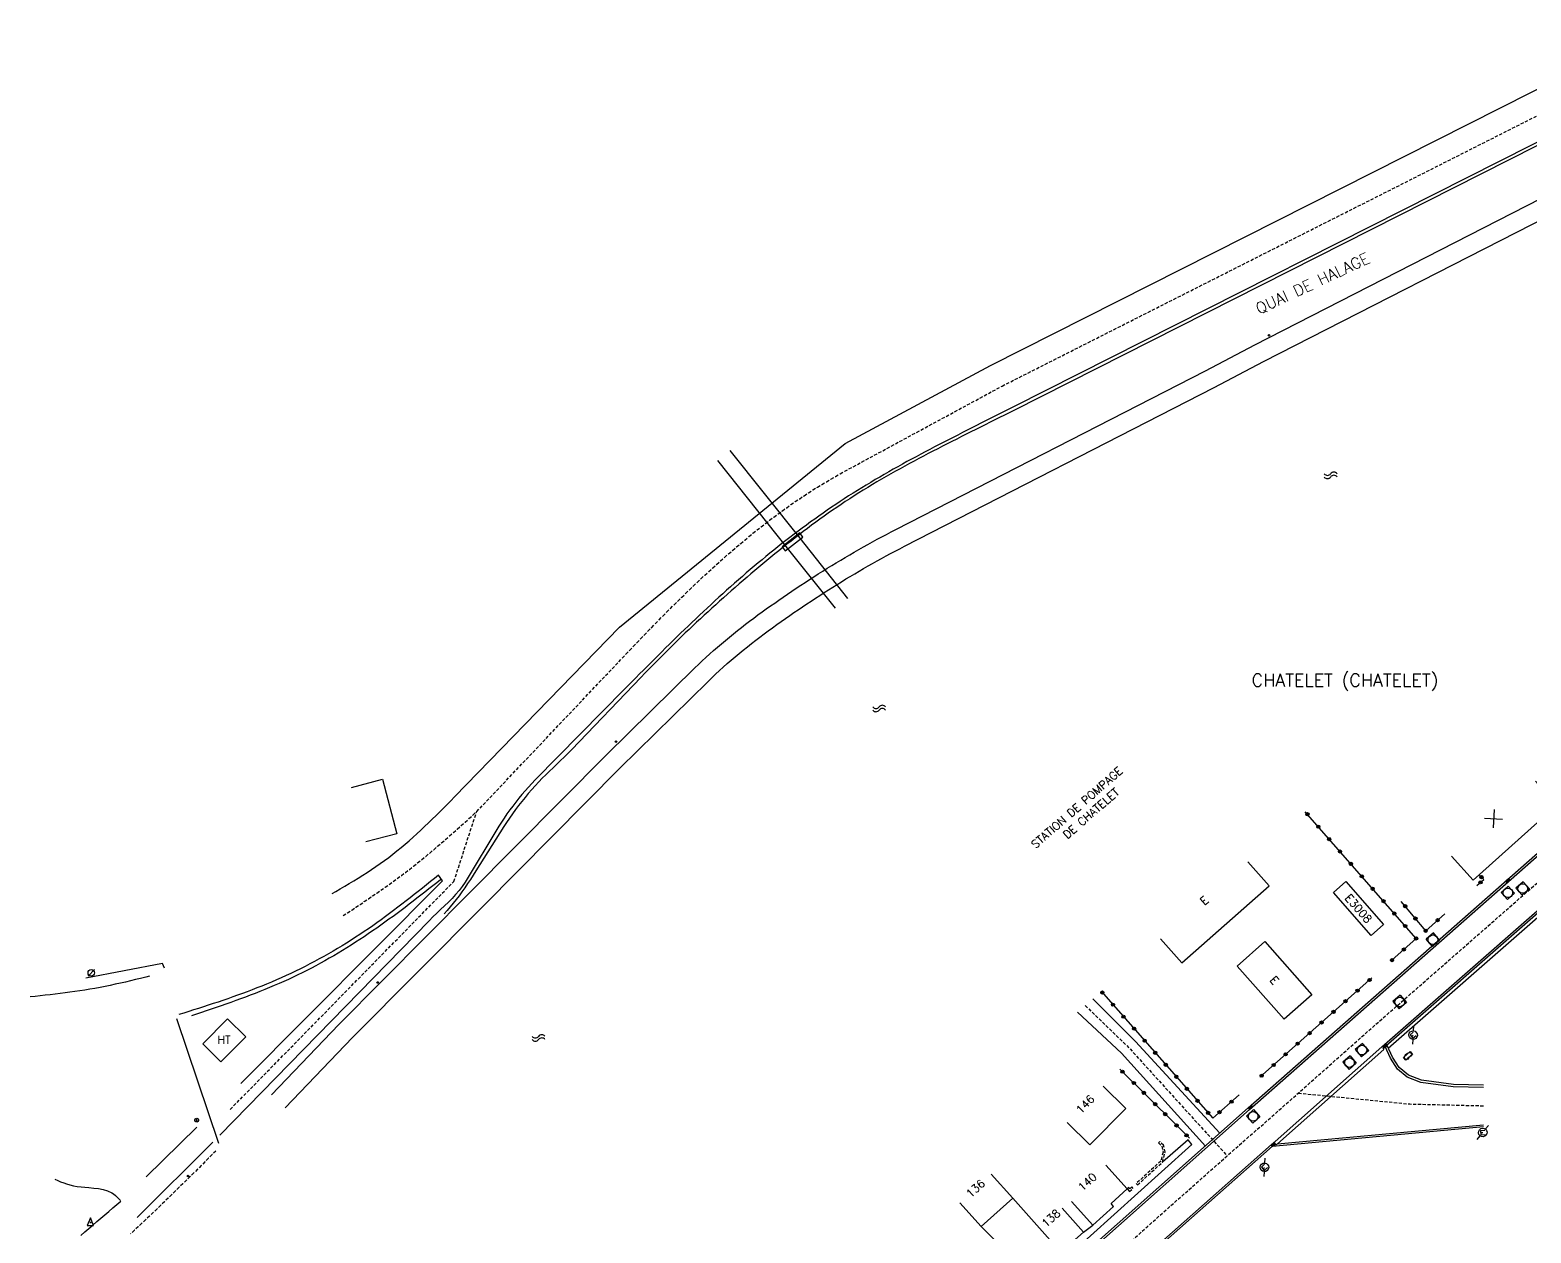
# Model space of a CAD drawing. Header units: millimetres. Extents: x 160999 to 162000, y 122000 to 123000.
# Drawn here: x 161182.9 to 161417.2, y 122151.2 to 122339 of the extents above; entities that cross this region are included whole.
import ezdxf
from ezdxf.enums import TextEntityAlignment as Align

# ---------------------------------------------------------------- set-up
doc = ezdxf.new("R2010")
doc.units = ezdxf.units.MM
doc.linetypes.add('DASHED', pattern=[0.75, 0.5, -0.25])
doc.layers.get('0').update_dxf_attribs({"linetype": 'CONTINUOUS'})
for name, color, linetype in [('W0001', 6, 'DASHED'), ('W0008', 7, 'CONTINUOUS'), ('W0100', 7, 'CONTINUOUS'), ('W0112', 1, 'DASHED'), ('W0211', 2, 'CONTINUOUS'), ('W0322', 7, 'CONTINUOUS'), ('W0334', 7, 'CONTINUOUS'), ('W0400', 7, 'CONTINUOUS'), ('W0402', 7, 'CONTINUOUS'), ('W0420', 7, 'CONTINUOUS'), ('W0454', 7, 'CONTINUOUS'), ('W0471', 7, 'CONTINUOUS'), ('W0500', 5, 'DASHED'), ('W0980', 7, 'CONTINUOUS'), ('W0984', 7, 'CONTINUOUS'), ('W0989', 7, 'CONTINUOUS'), ('W0991', 7, 'CONTINUOUS'), ('W1102', 7, 'CONTINUOUS')]:
    doc.layers.add(name, color=color, linetype=linetype)
doc.styles.get("Standard").update_dxf_attribs({"font": 'romans.shx', "width": 0.85})

# ---------------------------------------------------------------- blocks, each defined once
blk = doc.blocks.new('t991o')
at = {"color": 0, "linetype": 'Continuous'}
for p, q in [((-1, 1), (1, -1)), ((-1, -1), (1, 1))]:
    blk.add_line(p, q, dxfattribs=at)
blk = doc.blocks.new('t322o')
at = {"color": 0, "linetype": 'Continuous'}
for radius in [0.25, 0.15]:
    blk.add_circle((0, 0), radius, dxfattribs=at)
blk = doc.blocks.new('T420')
for p, q in [((0.75, 0.75), (-0.75, 0.75)), ((-0.75, 0.75), (-0.75, -0.75)), ((0.75, 0.75), (0.75, -0.75)), ((0.75, -0.75), (-0.75, -0.75))]:
    blk.add_line(p, q)
blk.add_ellipse((0, 0), major_axis=(-0.53, 0.53), ratio=1, start_param=3.926991, end_param=10.210176)
blk = doc.blocks.new('T400')
for p, q in [((-0.15, 0.3), (0.15, 0.3)), ((-0.15, -0.25), (-0.15, 0.3)), ((-0.15, 0.15), (0.15, 0.15)), ((-0.15, 0), (0.15, 0)), ((0.15, 0.3), (0.15, -0.25)), ((-0.15, -0.15), (0.15, -0.15)), ((-0.15, -0.25), (-0.15, -0.3)), ((-0.15, -0.3), (0.15, -0.3)), ((0.15, -0.3), (0.15, -0.25))]:
    blk.add_line(p, q)
blk = doc.blocks.new('T471')
for p, q in [((-0.333334, 0.333334), (-0.333334, -0.333334)), ((-0.333334, 0.333334), (0.333334, 0.333334)), ((-0.333334, 0), (0, 0)), ((0.500001, 0.500001), (1.000002, 1.000002)), ((-0.500001, -0.500001), (-1.000002, -1.000002)), ((-0.333334, -0.333334), (0.333334, -0.333334))]:
    blk.add_line(p, q)
blk.add_ellipse((0, 0), major_axis=(0.471405, 0.471405), ratio=1, start_param=5.4977871438, end_param=11.780972451)
blk = doc.blocks.new('t500o')
at = {"color": 0, "linetype": 'Continuous'}
for centre, start, end in [((-0.5, 0.625), 216.8699, 323.1301), ((0.5, -0.125), 36.8699, 143.1301), ((0.5, -0.625), 36.8699, 143.1301), ((-0.5, 0.125), 216.8699, 323.1301)]:
    blk.add_arc(centre, 0.625, start, end, dxfattribs=at)

msp = doc.modelspace()

# ---------------------------------------------------------------- linework, layer by layer
at = {"layer": 'W0001'}
for p, q in [((161334.66, 122283.39), (161434.67, 122333.91)), ((161310.09, 122270.09), (161334.66, 122283.39)), ((161306.52, 122268.04), (161307.23, 122268.46)), ((161307.23, 122268.46), (161307.94, 122268.88)), ((161307.94, 122268.88), (161308.65, 122269.29)), ((161308.65, 122269.29), (161309.37, 122269.7)), ((161309.37, 122269.7), (161310.09, 122270.09)), ((161303.05, 122265.81), (161303.74, 122266.27)), ((161303.74, 122266.27), (161304.43, 122266.72)), ((161304.43, 122266.72), (161305.12, 122267.17)), ((161305.12, 122267.17), (161305.82, 122267.61)), ((161305.82, 122267.61), (161306.52, 122268.04)), ((161299.68, 122263.43), (161300.35, 122263.92)), ((161300.35, 122263.92), (161301.02, 122264.4)), ((161301.02, 122264.4), (161301.69, 122264.88)), ((161301.69, 122264.88), (161302.37, 122265.35)), ((161302.37, 122265.35), (161303.05, 122265.81)), ((161296.4, 122260.92), (161297.05, 122261.43)), ((161297.05, 122261.43), (161297.71, 122261.94)), ((161297.71, 122261.94), (161298.36, 122262.44)), ((161298.36, 122262.44), (161299.02, 122262.94)), ((161299.02, 122262.94), (161299.68, 122263.43)), ((161293.84, 122258.82), (161294.48, 122259.35)), ((161294.48, 122259.35), (161295.12, 122259.88)), ((161295.12, 122259.88), (161295.76, 122260.4)), ((161295.76, 122260.4), (161296.4, 122260.92)), ((161290.7, 122256.1), (161291.32, 122256.65)), ((161291.32, 122256.65), (161291.95, 122257.2)), ((161291.95, 122257.2), (161292.58, 122257.74)), ((161292.58, 122257.74), (161293.21, 122258.28)), ((161293.21, 122258.28), (161293.84, 122258.82)), ((161288.24, 122253.86), (161288.85, 122254.43)), ((161288.85, 122254.43), (161289.47, 122254.99)), ((161289.47, 122254.99), (161290.08, 122255.55)), ((161290.08, 122255.55), (161290.7, 122256.1)), ((161285.83, 122251.58), (161286.43, 122252.15)), ((161286.43, 122252.15), (161287.03, 122252.72)), ((161287.03, 122252.72), (161287.64, 122253.29)), ((161287.64, 122253.29), (161288.24, 122253.86)), ((161283.45, 122249.25), (161284.04, 122249.83)), ((161284.04, 122249.83), (161284.63, 122250.42)), ((161284.63, 122250.42), (161285.23, 122251)), ((161285.23, 122251), (161285.83, 122251.58)), ((161281.1, 122246.89), (161281.68, 122247.49)), ((161281.68, 122247.49), (161282.27, 122248.08)), ((161282.27, 122248.08), (161282.86, 122248.66)), ((161282.86, 122248.66), (161283.45, 122249.25)), ((161278.78, 122244.52), (161279.36, 122245.11)), ((161279.36, 122245.11), (161279.94, 122245.71)), ((161279.94, 122245.71), (161280.52, 122246.3)), ((161280.52, 122246.3), (161281.1, 122246.89)), ((161276.49, 122242.13), (161277.06, 122242.73)), ((161277.06, 122242.73), (161277.63, 122243.32)), ((161277.63, 122243.32), (161278.2, 122243.92)), ((161278.2, 122243.92), (161278.78, 122244.52)), ((161252.62, 122216.95), (161275.35, 122240.93)), ((161275.35, 122240.93), (161275.92, 122241.53)), ((161275.92, 122241.53), (161276.49, 122242.13)), ((161249.05, 122206.06), (161252.62, 122216.95)), ((161252.02, 122216.41), (161252.62, 122216.95)), ((161249.59, 122214.23), (161250.2, 122214.77)), ((161250.2, 122214.77), (161250.8, 122215.31)), ((161250.8, 122215.31), (161251.41, 122215.86)), ((161251.41, 122215.86), (161252.02, 122216.41)), ((161246.52, 122211.54), (161247.14, 122212.07)), ((161247.14, 122212.07), (161247.75, 122212.61)), ((161247.75, 122212.61), (161248.37, 122213.15)), ((161248.37, 122213.15), (161248.98, 122213.68)), ((161248.98, 122213.68), (161249.59, 122214.23)), ((161244.02, 122209.45), (161244.65, 122209.97)), ((161244.65, 122209.97), (161245.28, 122210.49)), ((161245.28, 122210.49), (161245.9, 122211.01)), ((161245.9, 122211.01), (161246.52, 122211.54)), ((161240.85, 122206.99), (161241.48, 122207.46)), ((161241.48, 122207.46), (161242.11, 122207.94)), ((161242.11, 122207.94), (161242.75, 122208.44)), ((161242.75, 122208.44), (161243.39, 122208.94)), ((161243.39, 122208.94), (161244.02, 122209.45)), ((161214.14, 122170.47), (161249.05, 122206.06)), ((161237.66, 122204.69), (161238.31, 122205.14)), ((161238.31, 122205.14), (161238.95, 122205.59)), ((161238.95, 122205.59), (161239.59, 122206.05)), ((161239.59, 122206.05), (161240.22, 122206.52)), ((161240.22, 122206.52), (161240.85, 122206.99)), ((161234.41, 122202.46), (161235.07, 122202.9)), ((161235.07, 122202.9), (161235.72, 122203.35)), ((161235.72, 122203.35), (161236.37, 122203.79)), ((161236.37, 122203.79), (161237.02, 122204.24)), ((161237.02, 122204.24), (161237.66, 122204.69)), ((161231.79, 122200.71), (161232.45, 122201.15)), ((161232.45, 122201.15), (161233.11, 122201.59)), ((161233.11, 122201.59), (161233.76, 122202.02)), ((161233.76, 122202.02), (161234.41, 122202.46))]:
    msp.add_line(p, q, dxfattribs=at)
at = {"layer": 'W0001', "flags": 128}
msp.add_lwpolyline([(161193.52, 122000), (161202.81, 122010.08), (161219.69, 122028.45, -0.028537), (161240.64, 122049.58), (161256.96, 122063.95), (161276.59, 122081.17), (161313.3, 122113.25), (161331.4, 122129.03), (161343.73, 122139.72, -0.023694), (161344.11, 122140.07), (161357.3, 122152.14), (161374.97, 122167.79), (161375.09, 122167.84), (161392.64, 122183.41), (161416.46, 122204.28), (161467.31, 122248.85)], format="xyb", dxfattribs=at)
for points in [[(161347.64, 122186.69), (161354.41, 122180.15), (161369.81, 122163.22)], [(161409.83, 122170.98), (161398.32, 122171.26), (161380.86, 122172.96)]]:
    msp.add_lwpolyline(points, dxfattribs=at)
at = {"layer": 'W0008'}
for p, q in [((161375.5, 122287.22), (161422.36, 122311.18)), ((161367.8, 122283.14), (161375.5, 122287.22)), ((161319.4, 122258.37), (161367.8, 122283.14)), ((161292.17, 122273.34), (161303.07, 122259.63)), ((161290.22, 122271.79), (161301.11, 122258.09)), ((161303.07, 122259.63), (161310.53, 122250.24)), ((161301.11, 122258.09), (161308.58, 122248.69)), ((161315.85, 122256.48), (161316.55, 122256.87)), ((161316.55, 122256.87), (161317.26, 122257.25)), ((161317.26, 122257.25), (161317.97, 122257.63)), ((161317.97, 122257.63), (161318.68, 122258)), ((161318.68, 122258), (161319.4, 122258.37)), ((161311.65, 122254.1), (161312.35, 122254.5)), ((161312.35, 122254.5), (161313.04, 122254.91)), ((161313.04, 122254.91), (161313.74, 122255.31)), ((161313.74, 122255.31), (161314.44, 122255.7)), ((161314.44, 122255.7), (161315.14, 122256.1)), ((161315.14, 122256.1), (161315.85, 122256.48)), ((161307.53, 122251.57), (161308.21, 122252)), ((161308.21, 122252), (161308.9, 122252.43)), ((161308.9, 122252.43), (161309.58, 122252.85)), ((161309.58, 122252.85), (161310.27, 122253.27)), ((161310.27, 122253.27), (161310.96, 122253.68)), ((161310.96, 122253.68), (161311.65, 122254.1)), ((161304.16, 122249.38), (161304.83, 122249.82)), ((161304.83, 122249.82), (161305.5, 122250.27)), ((161305.5, 122250.27), (161306.18, 122250.71)), ((161306.18, 122250.71), (161306.85, 122251.14)), ((161306.85, 122251.14), (161307.53, 122251.57)), ((161300.82, 122247.09), (161301.49, 122247.56)), ((161301.49, 122247.56), (161302.15, 122248.02)), ((161302.15, 122248.02), (161302.82, 122248.48)), ((161302.82, 122248.48), (161303.49, 122248.93)), ((161303.49, 122248.93), (161304.16, 122249.38)), ((161297.49, 122244.69), (161298.15, 122245.18)), ((161298.15, 122245.18), (161298.81, 122245.66)), ((161298.81, 122245.66), (161299.48, 122246.14)), ((161299.48, 122246.14), (161300.15, 122246.62)), ((161300.15, 122246.62), (161300.82, 122247.09)), ((161294.25, 122242.17), (161294.89, 122242.68)), ((161294.89, 122242.68), (161295.54, 122243.19)), ((161295.54, 122243.19), (161296.18, 122243.7)), ((161296.18, 122243.7), (161296.84, 122244.19)), ((161296.84, 122244.19), (161297.49, 122244.69)), ((161291.75, 122240.06), (161292.36, 122240.6)), ((161292.36, 122240.6), (161292.99, 122241.13)), ((161292.99, 122241.13), (161293.62, 122241.65)), ((161293.62, 122241.65), (161294.25, 122242.17)), ((161288.74, 122237.28), (161289.33, 122237.85)), ((161289.33, 122237.85), (161289.92, 122238.41)), ((161289.92, 122238.41), (161290.53, 122238.97)), ((161290.53, 122238.97), (161291.13, 122239.52)), ((161291.13, 122239.52), (161291.75, 122240.06)), ((161274.95, 122223.72), (161288.74, 122237.28)), ((161233.07, 122220.74), (161237.91, 122222)), ((161237.91, 122222), (161240.13, 122213.48)), ((161253.66, 122202.27), (161274.95, 122223.72)), ((161240.13, 122213.48), (161235.29, 122212.22)), ((161233.2, 122181.68), (161253.66, 122202.27)), ((161200.93, 122191.1), (161200.14, 122190.91)), ((161201.54, 122191.26), (161200.93, 122191.1)), ((161201.54, 122191.26), (161201.54, 122191.26)), ((161201.54, 122191.26), (161201.54, 122191.26)), ((161188.33, 122188.65), (161187.55, 122188.55)), ((161189.1, 122188.75), (161188.33, 122188.65)), ((161189.88, 122188.86), (161189.1, 122188.75)), ((161190.66, 122188.97), (161189.88, 122188.86)), ((161191.43, 122189.09), (161190.66, 122188.97)), ((161192.2, 122189.22), (161191.43, 122189.09)), ((161193, 122189.36), (161192.2, 122189.22)), ((161193.8, 122189.5), (161193, 122189.36)), ((161194.6, 122189.66), (161193.8, 122189.5)), ((161195.39, 122189.82), (161194.6, 122189.66)), ((161196.18, 122189.99), (161195.39, 122189.82)), ((161196.98, 122190.17), (161196.18, 122189.99)), ((161197.77, 122190.35), (161196.98, 122190.17)), ((161198.56, 122190.53), (161197.77, 122190.35)), ((161199.35, 122190.72), (161198.56, 122190.53)), ((161200.14, 122190.91), (161199.35, 122190.72)), ((161183.65, 122188.11), (161182.87, 122188.03)), ((161184.43, 122188.19), (161183.65, 122188.11)), ((161185.21, 122188.28), (161184.43, 122188.19)), ((161185.99, 122188.37), (161185.21, 122188.28)), ((161186.77, 122188.46), (161185.99, 122188.37)), ((161187.55, 122188.55), (161186.77, 122188.46)), ((161213.72, 122184.61), (161209.84, 122180.69)), ((161216.56, 122181.79), (161213.72, 122184.61)), ((161212.68, 122177.87), (161216.56, 122181.79)), ((161222.72, 122170.72), (161233.2, 122181.68)), ((161209.84, 122180.69), (161212.68, 122177.87)), ((161200.98, 122159.92), (161208.9, 122167.7)), ((161186.73, 122159.55), (161187.19, 122159.36)), ((161187.19, 122159.36), (161187.65, 122159.17)), ((161187.65, 122159.17), (161188.12, 122158.99)), ((161188.12, 122158.99), (161188.58, 122158.82)), ((161188.58, 122158.82), (161189.06, 122158.68)), ((161189.06, 122158.68), (161189.64, 122158.55)), ((161189.64, 122158.55), (161190.23, 122158.44)), ((161190.23, 122158.44), (161190.83, 122158.36)), ((161190.83, 122158.36), (161191.44, 122158.3)), ((161191.44, 122158.3), (161192.06, 122158.25)), ((161192.06, 122158.25), (161192.82, 122158.19)), ((161192.82, 122158.19), (161193.57, 122158.11)), ((161193.57, 122158.11), (161194.3, 122157.98)), ((161194.3, 122157.98), (161194.99, 122157.77)), ((161194.99, 122157.77), (161195.63, 122157.46)), ((161195.63, 122157.46), (161195.92, 122157.26)), ((161195.92, 122157.26), (161196.2, 122157.03)), ((161196.2, 122157.03), (161196.47, 122156.78)), ((161196.42, 122155.63), (161197.04, 122156.16)), ((161196.47, 122156.78), (161196.73, 122156.52)), ((161196.73, 122156.52), (161196.98, 122156.26)), ((161193.31, 122152.94), (161193.93, 122153.48)), ((161193.93, 122153.48), (161194.55, 122154.02)), ((161194.55, 122154.02), (161195.18, 122154.55)), ((161195.18, 122154.55), (161195.8, 122155.09)), ((161195.8, 122155.09), (161196.42, 122155.63)), ((161190.82, 122150.8), (161191.44, 122151.34)), ((161191.44, 122151.34), (161192.07, 122151.87)), ((161192.07, 122151.87), (161192.69, 122152.41)), ((161192.69, 122152.41), (161193.31, 122152.94))]:
    msp.add_line(p, q, dxfattribs=at)
for points in [[(161188.92, 122000), (161217.91, 122031.49, -0.028941), (161238.36, 122052.11), (161254.82, 122066.55), (161273.47, 122082.94), (161308.96, 122113.99), (161345.68, 122146.34), (161373.1, 122170.7), (161413.96, 122206.65), (161464.93, 122251.5)], [(161414.04, 122072.3), (161396.05, 122093.11), (161380.24, 122111.38), (161362.56, 122131.93, -0.087305), (161358.6, 122138.19, -0.230553), (161359.7, 122149.51), (161376.88, 122164.72), (161377.09, 122164.81), (161377.65, 122165.08), (161394.29, 122179.84), (161394.16, 122180), (161418.81, 122201.59), (161469.69, 122246.19)]]:
    msp.add_lwpolyline(points, format="xyb", dxfattribs=at)
for points in [[(161348.84, 122187.74), (161355.51, 122181.05), (161368.64, 122166.73)], [(161366.41, 122164.75), (161353.32, 122179.25), (161346.44, 122185.63)], [(161409.83, 122173.88), (161405.1, 122174), (161400.04, 122174.69), (161397.93, 122175.48), (161396.38, 122176.76), (161395.29, 122178.46), (161394.47, 122180.27)], [(161377.65, 122165.08), (161409.82, 122168.07)]]:
    msp.add_lwpolyline(points, dxfattribs=at)
at = {"layer": 'W0100'}
for points in [[(161404.86, 122209.99), (161408.2, 122206.26), (161421.27, 122217.98), (161417.93, 122221.7)], [(161359.42, 122197.08), (161362.72, 122193.33), (161376.35, 122205.35), (161373.05, 122209.1)], [(161394.24, 122199.32), (161392.28, 122197.61), (161386.39, 122204.33), (161388.36, 122206.05), (161394.24, 122199.33)], [(161344.81, 122168.43), (161348.36, 122164.91), (161353.99, 122170.58), (161350.45, 122174.1)], [(161345.48, 122156.08), (161348.83, 122152.37), (161352.08, 122155.31), (161351.68, 122155.76), (161354.21, 122158.05), (161350.86, 122161.76)], [(161327.55, 122140.6), (161330.78, 122136.79), (161335.63, 122140.89), (161339.4, 122144.2), (161331.39, 122152.18), (161336.32, 122156.62), (161343.82, 122148.17), (161347.37, 122151.31), (161344.05, 122155.05)]]:
    msp.add_lwpolyline(points, dxfattribs=at)
for points in [[(161375.7, 122196.69), (161383.04, 122188.37), (161378.69, 122184.54), (161371.36, 122192.85)], [(161397.32, 122178.57), (161398.37, 122179.48), (161398.76, 122179.04), (161397.7, 122178.13)]]:
    msp.add_lwpolyline(points, close=True, dxfattribs=at)
at = {"layer": 'W0112'}
for p, q in [((161210.75, 122162.84), (161210.18, 122162.27)), ((161211.32, 122163.4), (161210.75, 122162.84)), ((161211.89, 122163.97), (161211.32, 122163.4)), ((161208.46, 122160.57), (161207.89, 122160)), ((161209.04, 122161.14), (161208.46, 122160.57)), ((161209.61, 122161.7), (161209.04, 122161.14)), ((161210.18, 122162.27), (161209.61, 122161.7)), ((161206.17, 122158.31), (161205.59, 122157.74)), ((161206.74, 122158.87), (161206.17, 122158.31)), ((161207.32, 122159.44), (161206.74, 122158.87)), ((161207.89, 122160), (161207.32, 122159.44)), ((161203.86, 122156.06), (161203.29, 122155.5)), ((161204.44, 122156.62), (161203.86, 122156.06)), ((161205.02, 122157.18), (161204.44, 122156.62)), ((161205.59, 122157.74), (161205.02, 122157.18)), ((161201.54, 122153.82), (161200.94, 122153.26)), ((161202.12, 122154.39), (161201.54, 122153.82)), ((161202.71, 122154.94), (161202.12, 122154.39)), ((161203.29, 122155.5), (161202.71, 122154.94)), ((161199.16, 122151.59), (161198.57, 122151.03)), ((161199.76, 122152.14), (161199.16, 122151.59)), ((161200.35, 122152.7), (161199.76, 122152.14)), ((161200.94, 122153.26), (161200.35, 122152.7))]:
    msp.add_line(p, q, dxfattribs=at)
for points in [[(161355.8, 122158.67), (161359.71, 122162.24), (161360.11, 122163.78), (161359.88, 122164.87), (161359.28, 122165.45), (161359.07, 122165.24), (161359.61, 122164.71), (161359.8, 122163.79), (161359.44, 122162.4), (161355.6, 122158.89)], [(161354.94, 122158.36), (161354.59, 122158.08), (161354.44, 122158.25), (161354.21, 122158.05), (161354.55, 122157.66), (161355.13, 122158.13)]]:
    msp.add_lwpolyline(points, close=True, dxfattribs=at)
at = {"layer": 'W0211'}
for p, q in [((161432.98, 122328.43), (161336.5, 122279.6)), ((161332.78, 122277.74), (161332.04, 122277.36)), ((161333.53, 122278.11), (161332.78, 122277.74)), ((161334.27, 122278.48), (161333.53, 122278.11)), ((161335.02, 122278.85), (161334.27, 122278.48)), ((161335.76, 122279.23), (161335.02, 122278.85)), ((161336.5, 122279.6), (161335.76, 122279.23)), ((161328.31, 122275.5), (161327.57, 122275.12)), ((161329.06, 122275.87), (161328.31, 122275.5)), ((161329.8, 122276.25), (161329.06, 122275.87)), ((161330.55, 122276.62), (161329.8, 122276.25)), ((161331.29, 122276.99), (161330.55, 122276.62)), ((161332.04, 122277.36), (161331.29, 122276.99)), ((161323.86, 122273.23), (161323.12, 122272.84)), ((161324.6, 122273.61), (161323.86, 122273.23)), ((161325.34, 122273.99), (161324.6, 122273.61)), ((161326.08, 122274.37), (161325.34, 122273.99)), ((161326.83, 122274.75), (161326.08, 122274.37)), ((161327.57, 122275.12), (161326.83, 122274.75)), ((161319.45, 122270.88), (161318.73, 122270.48)), ((161320.18, 122271.28), (161319.45, 122270.88)), ((161320.92, 122271.68), (161320.18, 122271.28)), ((161321.65, 122272.07), (161320.92, 122271.68)), ((161322.39, 122272.46), (161321.65, 122272.07)), ((161323.12, 122272.84), (161322.39, 122272.46)), ((161315.12, 122268.42), (161314.4, 122268)), ((161315.83, 122268.84), (161315.12, 122268.42)), ((161316.55, 122269.26), (161315.83, 122268.84)), ((161317.27, 122269.67), (161316.55, 122269.26)), ((161318, 122270.08), (161317.27, 122269.67)), ((161318.73, 122270.48), (161318, 122270.08)), ((161311.58, 122266.25), (161310.88, 122265.8)), ((161312.28, 122266.7), (161311.58, 122266.25)), ((161312.98, 122267.14), (161312.28, 122266.7)), ((161313.69, 122267.57), (161312.98, 122267.14)), ((161314.4, 122268), (161313.69, 122267.57)), ((161308.18, 122264), (161307.52, 122263.54)), ((161308.84, 122264.45), (161308.18, 122264)), ((161309.51, 122264.91), (161308.84, 122264.45)), ((161310.18, 122265.35), (161309.51, 122264.91)), ((161310.88, 122265.8), (161310.18, 122265.35)), ((161304.9, 122261.65), (161304.26, 122261.17)), ((161305.55, 122262.13), (161304.9, 122261.65)), ((161306.21, 122262.6), (161305.55, 122262.13)), ((161306.86, 122263.07), (161306.21, 122262.6)), ((161307.52, 122263.54), (161306.86, 122263.07)), ((161301.7, 122259.2), (161301.06, 122258.7)), ((161302.33, 122259.7), (161301.7, 122259.2)), ((161302.97, 122260.19), (161302.33, 122259.7)), ((161303.61, 122260.68), (161302.97, 122260.19)), ((161304.26, 122261.17), (161303.61, 122260.68)), ((161298.55, 122256.67), (161297.93, 122256.16)), ((161299.17, 122257.18), (161298.55, 122256.67)), ((161299.8, 122257.69), (161299.17, 122257.18)), ((161300.43, 122258.2), (161299.8, 122257.69)), ((161301.06, 122258.7), (161300.43, 122258.2)), ((161296.06, 122254.6), (161295.44, 122254.08)), ((161296.69, 122255.12), (161296.06, 122254.6)), ((161297.31, 122255.64), (161296.69, 122255.12)), ((161297.93, 122256.16), (161297.31, 122255.64)), ((161292.98, 122251.95), (161292.37, 122251.42)), ((161293.6, 122252.49), (161292.98, 122251.95)), ((161294.21, 122253.02), (161293.6, 122252.49)), ((161294.83, 122253.55), (161294.21, 122253.02)), ((161295.44, 122254.08), (161294.83, 122253.55)), ((161290.55, 122249.8), (161289.95, 122249.26)), ((161291.16, 122250.34), (161290.55, 122249.8)), ((161291.76, 122250.88), (161291.16, 122250.34)), ((161292.37, 122251.42), (161291.76, 122250.88)), ((161288.15, 122247.61), (161287.56, 122247.06)), ((161288.75, 122248.16), (161288.15, 122247.61)), ((161289.35, 122248.71), (161288.75, 122248.16)), ((161289.95, 122249.26), (161289.35, 122248.71)), ((161285.78, 122245.4), (161285.19, 122244.84)), ((161286.37, 122245.95), (161285.78, 122245.4)), ((161286.96, 122246.51), (161286.37, 122245.95)), ((161287.56, 122247.06), (161286.96, 122246.51)), ((161282.86, 122242.58), (161282.29, 122242.01)), ((161283.44, 122243.15), (161282.86, 122242.58)), ((161284.03, 122243.71), (161283.44, 122243.15)), ((161284.61, 122244.27), (161284.03, 122243.71)), ((161285.19, 122244.84), (161284.61, 122244.27)), ((161280.57, 122240.29), (161280, 122239.71)), ((161281.14, 122240.86), (161280.57, 122240.29)), ((161281.71, 122241.44), (161281.14, 122240.86)), ((161282.29, 122242.01), (161281.71, 122241.44)), ((161278.3, 122237.96), (161267.4, 122226.6)), ((161278.87, 122238.55), (161278.3, 122237.96)), ((161279.43, 122239.13), (161278.87, 122238.55)), ((161280, 122239.71), (161279.43, 122239.13)), ((161267.4, 122226.6), (161266.84, 122226.03)), ((161264.56, 122223.81), (161263.99, 122223.26)), ((161265.13, 122224.36), (161264.56, 122223.81)), ((161265.71, 122224.91), (161265.13, 122224.36)), ((161266.28, 122225.47), (161265.71, 122224.91)), ((161266.84, 122226.03), (161266.28, 122225.47)), ((161262.3, 122221.58), (161261.75, 122221)), ((161262.85, 122222.15), (161262.3, 122221.58)), ((161263.42, 122222.71), (161262.85, 122222.15)), ((161263.99, 122223.26), (161263.42, 122222.71)), ((161260.16, 122219.18), (161259.65, 122218.55)), ((161260.67, 122219.8), (161260.16, 122219.18)), ((161261.21, 122220.41), (161260.67, 122219.8)), ((161261.75, 122221), (161261.21, 122220.41)), ((161258.67, 122217.27), (161258.2, 122216.62)), ((161259.15, 122217.92), (161258.67, 122217.27)), ((161259.65, 122218.55), (161259.15, 122217.92)), ((161256.86, 122214.61), (161252.48, 122207.72)), ((161257.29, 122215.28), (161256.86, 122214.61)), ((161257.74, 122215.95), (161257.29, 122215.28)), ((161258.2, 122216.62), (161257.74, 122215.95)), ((161252.48, 122207.72), (161252.06, 122207.05)), ((161245.75, 122205.36), (161245.14, 122204.88)), ((161246.37, 122205.84), (161245.75, 122205.36)), ((161246.98, 122206.33), (161246.37, 122205.84)), ((161250.76, 122205.06), (161250.31, 122204.42)), ((161251.2, 122205.72), (161250.76, 122205.06)), ((161251.64, 122206.38), (161251.2, 122205.72)), ((161252.06, 122207.05), (161251.64, 122206.38)), ((161242.67, 122202.95), (161242.05, 122202.48)), ((161243.29, 122203.43), (161242.67, 122202.95)), ((161243.9, 122203.91), (161243.29, 122203.43)), ((161244.52, 122204.39), (161243.9, 122203.91)), ((161245.14, 122204.88), (161244.52, 122204.39)), ((161248.95, 122202.67), (161248.48, 122202.11)), ((161249.41, 122203.25), (161248.95, 122202.67)), ((161249.87, 122203.83), (161249.41, 122203.25)), ((161250.31, 122204.42), (161249.87, 122203.83)), ((161239.55, 122200.6), (161238.92, 122200.14)), ((161240.18, 122201.06), (161239.55, 122200.6)), ((161240.8, 122201.53), (161240.18, 122201.06)), ((161241.43, 122202), (161240.8, 122201.53)), ((161242.05, 122202.48), (161241.43, 122202)), ((161248, 122201.54), (161247.52, 122200.98)), ((161248.48, 122202.11), (161248, 122201.54)), ((161236.35, 122198.32), (161235.69, 122197.87)), ((161237.01, 122198.77), (161236.35, 122198.32)), ((161237.65, 122199.22), (161237.01, 122198.77)), ((161238.28, 122199.68), (161237.65, 122199.22)), ((161238.92, 122200.14), (161238.28, 122199.68)), ((161232.34, 122195.7), (161231.66, 122195.28)), ((161233.02, 122196.12), (161232.34, 122195.7)), ((161233.69, 122196.55), (161233.02, 122196.12)), ((161234.36, 122196.98), (161233.69, 122196.55)), ((161235.03, 122197.42), (161234.36, 122196.98)), ((161235.69, 122197.87), (161235.03, 122197.42)), ((161228.9, 122193.67), (161228.21, 122193.28)), ((161229.6, 122194.06), (161228.9, 122193.67)), ((161230.29, 122194.46), (161229.6, 122194.06)), ((161230.98, 122194.87), (161230.29, 122194.46)), ((161231.66, 122195.28), (161230.98, 122194.87)), ((161223.95, 122191.1), (161223.23, 122190.77)), ((161224.67, 122191.45), (161223.95, 122191.1)), ((161225.38, 122191.8), (161224.67, 122191.45)), ((161226.09, 122192.16), (161225.38, 122191.8)), ((161226.8, 122192.53), (161226.09, 122192.16)), ((161227.5, 122192.9), (161226.8, 122192.53)), ((161228.21, 122193.28), (161227.5, 122192.9)), ((161218.76, 122188.86), (161218.01, 122188.57)), ((161219.51, 122189.17), (161218.76, 122188.86)), ((161220.26, 122189.47), (161219.51, 122189.17)), ((161221.01, 122189.79), (161220.26, 122189.47)), ((161221.75, 122190.11), (161221.01, 122189.79)), ((161222.49, 122190.43), (161221.75, 122190.11)), ((161223.23, 122190.77), (161222.49, 122190.43)), ((161211.92, 122186.36), (161211.15, 122186.1)), ((161212.69, 122186.63), (161211.92, 122186.36)), ((161213.45, 122186.89), (161212.69, 122186.63)), ((161214.21, 122187.16), (161213.45, 122186.89)), ((161214.98, 122187.44), (161214.21, 122187.16)), ((161215.74, 122187.71), (161214.98, 122187.44)), ((161216.5, 122187.99), (161215.74, 122187.71)), ((161217.26, 122188.28), (161216.5, 122187.99)), ((161218.01, 122188.57), (161217.26, 122188.28)), ((161208.85, 122185.32), (161208.08, 122185.06)), ((161209.62, 122185.58), (161208.85, 122185.32)), ((161210.38, 122185.84), (161209.62, 122185.58)), ((161211.15, 122186.1), (161210.38, 122185.84))]:
    msp.add_line(p, q, dxfattribs=at)
at = {"layer": 'W0322'}
for p, q in [((161374.14, 122289.84), (161421.02, 122313.81)), ((161366.44, 122285.76), (161374.14, 122289.84)), ((161318.05, 122260.99), (161366.44, 122285.76)), ((161303.06, 122260.47), (161300.32, 122258.3)), ((161300.81, 122257.65), (161303.54, 122259.82)), ((161303.54, 122259.82), (161303.06, 122260.47)), ((161313.72, 122258.68), (161314.43, 122259.07)), ((161314.43, 122259.07), (161315.15, 122259.47)), ((161315.15, 122259.47), (161315.88, 122259.85)), ((161315.88, 122259.85), (161316.6, 122260.24)), ((161316.6, 122260.24), (161317.33, 122260.62)), ((161317.33, 122260.62), (161318.05, 122260.99)), ((161300.32, 122258.3), (161300.81, 122257.65)), ((161309.46, 122256.22), (161310.16, 122256.64)), ((161310.16, 122256.64), (161310.87, 122257.06)), ((161310.87, 122257.06), (161311.58, 122257.47)), ((161311.58, 122257.47), (161312.29, 122257.88)), ((161312.29, 122257.88), (161313, 122258.28)), ((161313, 122258.28), (161313.72, 122258.68)), ((161305.96, 122254.07), (161306.66, 122254.51)), ((161306.66, 122254.51), (161307.35, 122254.94)), ((161307.35, 122254.94), (161308.05, 122255.37)), ((161308.05, 122255.37), (161308.75, 122255.8)), ((161308.75, 122255.8), (161309.46, 122256.22)), ((161302.52, 122251.84), (161303.21, 122252.29)), ((161303.21, 122252.29), (161303.89, 122252.74)), ((161303.89, 122252.74), (161304.58, 122253.19)), ((161304.58, 122253.19), (161305.27, 122253.63)), ((161305.27, 122253.63), (161305.96, 122254.07)), ((161299.15, 122249.52), (161299.81, 122249.99)), ((161299.81, 122249.99), (161300.48, 122250.45)), ((161300.48, 122250.45), (161301.16, 122250.92)), ((161301.16, 122250.92), (161301.84, 122251.38)), ((161301.84, 122251.38), (161302.52, 122251.84)), ((161295.88, 122247.17), (161296.53, 122247.65)), ((161296.53, 122247.65), (161297.18, 122248.12)), ((161297.18, 122248.12), (161297.83, 122248.59)), ((161297.83, 122248.59), (161298.49, 122249.06)), ((161298.49, 122249.06), (161299.15, 122249.52)), ((161292.7, 122244.7), (161293.33, 122245.21)), ((161293.33, 122245.21), (161293.96, 122245.7)), ((161293.96, 122245.7), (161294.6, 122246.2)), ((161294.6, 122246.2), (161295.24, 122246.68)), ((161295.24, 122246.68), (161295.88, 122247.17)), ((161289.62, 122242.12), (161290.22, 122242.65)), ((161290.22, 122242.65), (161290.83, 122243.17)), ((161290.83, 122243.17), (161291.45, 122243.69)), ((161291.45, 122243.69), (161292.07, 122244.2)), ((161292.07, 122244.2), (161292.7, 122244.7)), ((161287.25, 122239.94), (161287.83, 122240.5)), ((161287.83, 122240.5), (161288.42, 122241.04)), ((161288.42, 122241.04), (161289.02, 122241.58)), ((161289.02, 122241.58), (161289.62, 122242.12)), ((161272.86, 122225.81), (161286.68, 122239.38)), ((161286.68, 122239.38), (161287.25, 122239.94)), ((161251.57, 122204.35), (161272.86, 122225.81)), ((161231.09, 122183.74), (161251.57, 122204.35)), ((161203.55, 122193.25), (161191.56, 122190.94)), ((161203.85, 122192.53), (161203.55, 122193.25)), ((161212.33, 122165.13), (161205.79, 122184.61)), ((161220.59, 122172.75), (161231.09, 122183.74)), ((161211.4, 122165.35), (161199.6, 122153.59))]:
    msp.add_line(p, q, dxfattribs=at)
for points in [[(161395.54, 122193.76), (161399.31, 122197.16), (161381.99, 122216.93)], [(161408.79, 122205.44), (161409.88, 122206.34), (161409.15, 122207.11)], [(161400.81, 122198.34), (161396.99, 122202.93)], [(161400.81, 122198.34), (161403.78, 122201.02)], [(161374.91, 122175.49), (161392.39, 122190.98)], [(161350.14, 122188.9), (161367.56, 122169.1), (161371.7, 122172.74)], [(161361.78, 122168.09), (161353.06, 122176.74)], [(161361.78, 122168.09), (161363.92, 122165.96)]]:
    msp.add_lwpolyline(points, dxfattribs=at)
at = {"layer": 'W0334'}
msp.add_line((161347.37, 122151.31), (161348.83, 122152.37), dxfattribs=at)
for points in [[(161189.33, 122000), (161218.13, 122031.29, -0.028942), (161238.56, 122051.88), (161255.01, 122066.32), (161273.67, 122082.72), (161309.16, 122113.76), (161345.88, 122146.11), (161373.3, 122170.47), (161414.16, 122206.43), (161465.13, 122251.28)], [(161413.66, 122071.97), (161395.67, 122092.78), (161379.86, 122111.05), (161362.19, 122131.6, -0.087321), (161358.13, 122138.01, -0.158406), (161357.78, 122146.33), (161357.97, 122146.28, -0.070618), (161359.47, 122149.7), (161376.72, 122164.98), (161376.83, 122165.02), (161393.96, 122180.22), (161393.96, 122180.23), (161418.61, 122201.82), (161469.49, 122246.42), (161469.69, 122246.19)]]:
    msp.add_lwpolyline(points, format="xyb", dxfattribs=at)
for points in [[(161394.97, 122180.05), (161419.14, 122201.22), (161470.02, 122245.82), (161469.69, 122246.19)], [(161409.84, 122174.24), (161405.13, 122174.36), (161400.13, 122175.04), (161398.11, 122175.8), (161396.66, 122177.01), (161395.61, 122178.64), (161394.8, 122180.42)], [(161376.86, 122164.7), (161409.85, 122167.78)], [(161317.06, 122128.09), (161319.59, 122125.36), (161344.76, 122147.42), (161359.57, 122160.7), (161364.3, 122164.98), (161363.7, 122165.69), (161359.71, 122162.24)]]:
    msp.add_lwpolyline(points, dxfattribs=at)
at = {"layer": 'W0402'}
for p, q in [((161208.81, 122168.94), (161208.81, 122168.64)), ((161208.96, 122168.94), (161208.81, 122168.94)), ((161208.81, 122168.64), (161208.96, 122168.64)), ((161208.96, 122168.79), (161208.89, 122168.79)), ((161208.96, 122168.64), (161208.96, 122168.79))]:
    msp.add_line(p, q, dxfattribs=at)
msp.add_circle((161208.89, 122168.79), 0.3, dxfattribs=at)
at = {"layer": 'W0454'}
for p, q in [((161192.29, 122153.53), (161191.79, 122152.33)), ((161192.79, 122152.33), (161192.29, 122153.53)), ((161191.79, 122152.33), (161192.79, 122152.33)), ((161192.19, 122152.83), (161192.39, 122152.83)), ((161192.29, 122152.73), (161192.29, 122152.93))]:
    msp.add_line(p, q, dxfattribs=at)
for centre, radius in [((161376.35, 122291.32), 0.125), ((161376.35, 122291.32), 0.105), ((161376.35, 122291.32), 0.0025), ((161274.36, 122227.88), 0.125), ((161274.36, 122227.88), 0.105), ((161274.36, 122227.88), 0.0025), ((161237.15, 122190.28), 0.125), ((161237.15, 122190.28), 0.105), ((161237.15, 122190.28), 0.0025), ((161207.55, 122160.06), 0.125), ((161207.55, 122160.06), 0.105), ((161207.55, 122160.06), 0.0025)]:
    msp.add_circle(centre, radius, dxfattribs=at)
at = {"layer": 'W0471'}
msp.add_line((161191.92, 122191.29), (161192.92, 122192.29), dxfattribs=at)
msp.add_circle((161192.42, 122191.79), 0.5, dxfattribs=at)
at = {"layer": 'W1102'}
for p, q in [((161332.86, 122286.62), (161436.55, 122338.97)), ((161432.79, 122328.84), (161336.45, 122280.15)), ((161310.17, 122274.4), (161332.86, 122286.62)), ((161336.45, 122280.15), (161335.72, 122279.79)), ((161332.09, 122277.96), (161331.36, 122277.59)), ((161332.82, 122278.32), (161332.09, 122277.96)), ((161333.54, 122278.69), (161332.82, 122278.32)), ((161334.27, 122279.05), (161333.54, 122278.69)), ((161335, 122279.42), (161334.27, 122279.05)), ((161335.72, 122279.79), (161335, 122279.42)), ((161327, 122275.38), (161326.28, 122275.01)), ((161327.73, 122275.75), (161327, 122275.38)), ((161328.46, 122276.12), (161327.73, 122275.75)), ((161329.18, 122276.49), (161328.46, 122276.12)), ((161329.91, 122276.86), (161329.18, 122276.49)), ((161330.64, 122277.23), (161329.91, 122276.86)), ((161331.36, 122277.59), (161330.64, 122277.23)), ((161274.94, 122245.75), (161310.17, 122274.4)), ((161322.67, 122273.13), (161321.95, 122272.75)), ((161323.39, 122273.51), (161322.67, 122273.13)), ((161324.11, 122273.89), (161323.39, 122273.51)), ((161324.83, 122274.27), (161324.11, 122273.89)), ((161325.56, 122274.64), (161324.83, 122274.27)), ((161326.28, 122275.01), (161325.56, 122274.64)), ((161318.38, 122270.8), (161317.67, 122270.4)), ((161319.09, 122271.2), (161318.38, 122270.8)), ((161319.8, 122271.59), (161319.09, 122271.2)), ((161320.52, 122271.98), (161319.8, 122271.59)), ((161321.23, 122272.36), (161320.52, 122271.98)), ((161321.95, 122272.75), (161321.23, 122272.36)), ((161314.16, 122268.36), (161313.46, 122267.94)), ((161314.86, 122268.78), (161314.16, 122268.36)), ((161315.56, 122269.19), (161314.86, 122268.78)), ((161316.26, 122269.6), (161315.56, 122269.19)), ((161316.97, 122270), (161316.26, 122269.6)), ((161317.67, 122270.4), (161316.97, 122270)), ((161310.7, 122266.23), (161310.02, 122265.79)), ((161311.39, 122266.66), (161310.7, 122266.23)), ((161312.08, 122267.09), (161311.39, 122266.66)), ((161312.77, 122267.52), (161312.08, 122267.09)), ((161313.46, 122267.94), (161312.77, 122267.52)), ((161307.36, 122264.01), (161306.7, 122263.56)), ((161308.02, 122264.46), (161307.36, 122264.01)), ((161308.68, 122264.91), (161308.02, 122264.46)), ((161309.35, 122265.35), (161308.68, 122264.91)), ((161310.02, 122265.79), (161309.35, 122265.35)), ((161304.1, 122261.69), (161303.46, 122261.22)), ((161304.75, 122262.17), (161304.1, 122261.69)), ((161305.4, 122262.63), (161304.75, 122262.17)), ((161306.05, 122263.1), (161305.4, 122262.63)), ((161306.7, 122263.56), (161306.05, 122263.1)), ((161300.91, 122259.28), (161300.28, 122258.79)), ((161301.54, 122259.77), (161300.91, 122259.28)), ((161302.18, 122260.26), (161301.54, 122259.77)), ((161302.82, 122260.74), (161302.18, 122260.26)), ((161303.46, 122261.22), (161302.82, 122260.74)), ((161297.78, 122256.79), (161297.17, 122256.28)), ((161298.4, 122257.29), (161297.78, 122256.79)), ((161299.03, 122257.79), (161298.4, 122257.29)), ((161299.65, 122258.29), (161299.03, 122257.79)), ((161300.28, 122258.79), (161299.65, 122258.29)), ((161295.33, 122254.73), (161294.72, 122254.21)), ((161295.94, 122255.25), (161295.33, 122254.73)), ((161296.55, 122255.77), (161295.94, 122255.25)), ((161297.17, 122256.28), (161296.55, 122255.77)), ((161292.25, 122252.05), (161291.64, 122251.51)), ((161292.86, 122252.6), (161292.25, 122252.05)), ((161293.48, 122253.14), (161292.86, 122252.6)), ((161294.1, 122253.68), (161293.48, 122253.14)), ((161294.72, 122254.21), (161294.1, 122253.68)), ((161289.82, 122249.86), (161289.22, 122249.3)), ((161290.42, 122250.41), (161289.82, 122249.86)), ((161291.03, 122250.96), (161290.42, 122250.41)), ((161291.64, 122251.51), (161291.03, 122250.96)), ((161287.42, 122247.62), (161286.83, 122247.06)), ((161288.02, 122248.18), (161287.42, 122247.62)), ((161288.62, 122248.74), (161288.02, 122248.18)), ((161289.22, 122249.3), (161288.62, 122248.74)), ((161249.16, 122219.25), (161274.94, 122245.75)), ((161285.05, 122245.36), (161284.46, 122244.79)), ((161285.64, 122245.93), (161285.05, 122245.36)), ((161286.23, 122246.49), (161285.64, 122245.93)), ((161286.83, 122247.06), (161286.23, 122246.49)), ((161282.7, 122243.07), (161282.12, 122242.5)), ((161283.29, 122243.65), (161282.7, 122243.07)), ((161283.87, 122244.22), (161283.29, 122243.65)), ((161284.46, 122244.79), (161283.87, 122244.22)), ((161279.79, 122240.18), (161279.22, 122239.6)), ((161280.37, 122240.76), (161279.79, 122240.18)), ((161280.95, 122241.34), (161280.37, 122240.76)), ((161281.54, 122241.92), (161280.95, 122241.34)), ((161282.12, 122242.5), (161281.54, 122241.92)), ((161277.48, 122237.86), (161276.91, 122237.28)), ((161278.06, 122238.44), (161277.48, 122237.86)), ((161278.64, 122239.02), (161278.06, 122238.44)), ((161279.22, 122239.6), (161278.64, 122239.02)), ((161275.76, 122236.11), (161261.77, 122221.9)), ((161276.33, 122236.69), (161275.76, 122236.11)), ((161276.91, 122237.28), (161276.33, 122236.69)), ((161261.77, 122221.9), (161261.23, 122221.34)), ((161248.59, 122218.66), (161249.16, 122219.25)), ((161259.69, 122219.63), (161259.2, 122219.04)), ((161260.19, 122220.21), (161259.69, 122219.63)), ((161260.71, 122220.78), (161260.19, 122220.21)), ((161261.23, 122221.34), (161260.71, 122220.78)), ((161246.27, 122216.33), (161246.85, 122216.91)), ((161246.85, 122216.91), (161247.43, 122217.49)), ((161247.43, 122217.49), (161248.01, 122218.08)), ((161248.01, 122218.08), (161248.59, 122218.66)), ((161257.79, 122217.21), (161257.34, 122216.59)), ((161258.24, 122217.83), (161257.79, 122217.21)), ((161258.71, 122218.44), (161258.24, 122217.83)), ((161259.2, 122219.04), (161258.71, 122218.44)), ((161243.89, 122214.05), (161244.49, 122214.62)), ((161244.49, 122214.62), (161245.09, 122215.18)), ((161245.09, 122215.18), (161245.68, 122215.75)), ((161245.68, 122215.75), (161246.27, 122216.33)), ((161256.08, 122214.66), (161250.81, 122205.96)), ((161256.49, 122215.31), (161256.08, 122214.66)), ((161256.91, 122215.95), (161256.49, 122215.31)), ((161257.34, 122216.59), (161256.91, 122215.95)), ((161241.43, 122211.87), (161242.05, 122212.4)), ((161242.05, 122212.4), (161242.67, 122212.95)), ((161242.67, 122212.95), (161243.28, 122213.5)), ((161243.28, 122213.5), (161243.89, 122214.05)), ((161238.22, 122209.32), (161238.88, 122209.81)), ((161238.88, 122209.81), (161239.52, 122210.31)), ((161239.52, 122210.31), (161240.17, 122210.82)), ((161240.17, 122210.82), (161240.8, 122211.34)), ((161240.8, 122211.34), (161241.43, 122211.87)), ((161234.83, 122207.03), (161235.52, 122207.47)), ((161235.52, 122207.47), (161236.2, 122207.92)), ((161236.2, 122207.92), (161236.88, 122208.37)), ((161236.88, 122208.37), (161237.55, 122208.84)), ((161237.55, 122208.84), (161238.22, 122209.32)), ((161215.78, 122174.51), (161247.29, 122206.15)), ((161231.31, 122204.91), (161232.02, 122205.33)), ((161232.02, 122205.33), (161232.72, 122205.75)), ((161232.72, 122205.75), (161233.43, 122206.17)), ((161233.43, 122206.17), (161234.13, 122206.59)), ((161234.13, 122206.59), (161234.83, 122207.03)), ((161244.13, 122205.01), (161243.49, 122204.5)), ((161244.76, 122205.51), (161244.13, 122205.01)), ((161245.39, 122206.02), (161244.76, 122205.51)), ((161246.02, 122206.52), (161245.39, 122206.02)), ((161246.66, 122207.03), (161246.02, 122206.52)), ((161247.29, 122206.15), (161246.66, 122207.03)), ((161250.36, 122205.27), (161249.86, 122204.62)), ((161250.81, 122205.96), (161250.36, 122205.27)), ((161230.04, 122204.18), (161230.6, 122204.5)), ((161230.6, 122204.5), (161231.31, 122204.91)), ((161241.58, 122203), (161240.94, 122202.51)), ((161242.22, 122203.5), (161241.58, 122203)), ((161242.86, 122204), (161242.22, 122203.5)), ((161243.49, 122204.5), (161242.86, 122204)), ((161248.19, 122202.8), (161247.59, 122202.22)), ((161248.77, 122203.39), (161248.19, 122202.8)), ((161249.33, 122203.99), (161248.77, 122203.39)), ((161249.86, 122204.62), (161249.33, 122203.99)), ((161238.35, 122200.56), (161237.7, 122200.08)), ((161239, 122201.04), (161238.35, 122200.56)), ((161239.65, 122201.53), (161239, 122201.04)), ((161240.3, 122202.02), (161239.65, 122201.53)), ((161240.94, 122202.51), (161240.3, 122202.02)), ((161245.78, 122200.51), (161245.19, 122199.92)), ((161246.38, 122201.08), (161245.78, 122200.51)), ((161246.98, 122201.65), (161246.38, 122201.08)), ((161247.59, 122202.22), (161246.98, 122201.65)), ((161245.19, 122199.92), (161212.5, 122166.43)), ((161235.05, 122198.23), (161234.38, 122197.77)), ((161235.72, 122198.68), (161235.05, 122198.23)), ((161236.38, 122199.14), (161235.72, 122198.68)), ((161237.04, 122199.61), (161236.38, 122199.14)), ((161237.7, 122200.08), (161237.04, 122199.61)), ((161231.61, 122196.01), (161230.9, 122195.58)), ((161232.31, 122196.44), (161231.61, 122196.01)), ((161233.01, 122196.88), (161232.31, 122196.44)), ((161233.7, 122197.33), (161233.01, 122196.88)), ((161234.38, 122197.77), (161233.7, 122197.33)), ((161227.29, 122193.55), (161226.56, 122193.17)), ((161228.02, 122193.95), (161227.29, 122193.55)), ((161228.75, 122194.34), (161228.02, 122193.95)), ((161229.47, 122194.75), (161228.75, 122194.34)), ((161230.19, 122195.16), (161229.47, 122194.75)), ((161230.9, 122195.58), (161230.19, 122195.16)), ((161222.09, 122191.01), (161221.33, 122190.68)), ((161222.84, 122191.35), (161222.09, 122191.01)), ((161223.59, 122191.7), (161222.84, 122191.35)), ((161224.34, 122192.06), (161223.59, 122191.7)), ((161225.08, 122192.42), (161224.34, 122192.06)), ((161225.82, 122192.79), (161225.08, 122192.42)), ((161226.56, 122193.17), (161225.82, 122192.79)), ((161216.8, 122188.84), (161216.04, 122188.56)), ((161217.55, 122189.12), (161216.8, 122188.84)), ((161218.3, 122189.42), (161217.55, 122189.12)), ((161219.05, 122189.71), (161218.3, 122189.42)), ((161219.81, 122190.03), (161219.05, 122189.71)), ((161220.58, 122190.35), (161219.81, 122190.03)), ((161221.33, 122190.68), (161220.58, 122190.35)), ((161209.94, 122186.48), (161209.18, 122186.23)), ((161210.71, 122186.73), (161209.94, 122186.48)), ((161211.48, 122186.98), (161210.71, 122186.73)), ((161212.24, 122187.23), (161211.48, 122186.98)), ((161213, 122187.49), (161212.24, 122187.23)), ((161213.77, 122187.75), (161213, 122187.49)), ((161214.53, 122188.02), (161213.77, 122187.75)), ((161215.28, 122188.29), (161214.53, 122188.02)), ((161216.04, 122188.56), (161215.28, 122188.29)), ((161206.87, 122185.5), (161206.11, 122185.26)), ((161207.64, 122185.74), (161206.87, 122185.5)), ((161208.41, 122185.99), (161207.64, 122185.74)), ((161209.18, 122186.23), (161208.41, 122185.99))]:
    msp.add_line(p, q, dxfattribs=at)
at = {"layer": 'W1102', "flags": 128}
for points in [[(161336.32, 122156.62), (161332.97, 122160.34)], [(161331.39, 122152.18), (161328.04, 122155.89)]]:
    msp.add_lwpolyline(points, dxfattribs=at)

# ---------------------------------------------------------------- block references
at = {"layer": 'W0322'}
for p, rotation in [((161382.34, 122216.54), 131.0052440723177), ((161384.04, 122214.6), 131.0052440723177), ((161385.73, 122212.66), 131.0052440723177), ((161387.43, 122210.73), 131.0052440723177), ((161389.13, 122208.79), 131.0052440723177), ((161390.82, 122206.85), 131.0052440723177), ((161392.52, 122204.91), 131.0052440723177), ((161409.37, 122205.91), 39.53783067881681), ((161409.51, 122206.73), 133.9362649517987), ((161394.22, 122202.97), 131.0052440723177), ((161395.91, 122201.04), 131.0052440723177), ((161397.61, 122202.18), 129.7820803671577), ((161399.21, 122200.26), 129.7820803671577), ((161402.67, 122200.01), 42.06792566383283), ((161397.61, 122199.1), 131.0052440723177), ((161400.81, 122198.34), 129.7820803671577), ((161400.81, 122198.34), 42.06792566383283), ((161397.39, 122195.43), 42.10964998305083), ((161399.31, 122197.16), 131.0052440723177), ((161395.54, 122193.76), 42.10964998305083), ((161392.04, 122190.66), 41.55098527672875), ((161350.32, 122188.7), 311.3316478146576), ((161390.17, 122189.01), 41.55098527672875), ((161351.97, 122186.82), 311.3316478146576), ((161388.29, 122187.35), 41.55098527672875), ((161353.62, 122184.94), 311.3316478146576), ((161384.55, 122184.03), 41.55098527672875), ((161386.42, 122185.69), 41.55098527672875), ((161355.27, 122183.06), 311.3316478146576), ((161382.68, 122182.37), 41.55098527672875), ((161356.92, 122181.19), 311.3316478146576), ((161358.57, 122179.31), 311.3316478146576), ((161378.94, 122179.06), 41.55098527672875), ((161380.81, 122180.72), 41.55098527672875), ((161360.22, 122177.43), 311.3316478146576), ((161377.07, 122177.4), 41.55098527672875), ((161353.46, 122176.35), 135.2252928375803), ((161355.24, 122174.59), 135.2252928375803), ((161361.87, 122175.56), 311.3316478146576), ((161375.2, 122175.74), 41.55098527672875), ((161356.8, 122173.04), 135.2252928375803), ((161363.52, 122173.68), 311.3316478146576), ((161358.57, 122171.28), 135.2252928375803), ((161360.14, 122169.72), 135.2252928375803), ((161365.18, 122171.8), 311.3316478146576), ((161366.83, 122169.92), 311.3316478146576), ((161368.61, 122170.02), 41.27707575516183), ((161370.48, 122171.67), 41.27707575516183), ((161361.91, 122167.96), 135.2252928375803), ((161363.47, 122166.41), 315.1532341613408)]:
    msp.add_blockref('t322o', p, dxfattribs=dict(at, rotation=rotation))
at = {"layer": 'W0400'}
for p, rotation in [((161413.63, 122206.22), 131.34590246317), ((161394.51, 122180.35), 131.5774943347704), ((161373.44, 122170.81), 131.614154589612), ((161377.01, 122165), 131.5238516944689)]:
    msp.add_blockref('T400', p, dxfattribs=dict(at, rotation=rotation))
at = {"layer": 'W0420'}
for p, rotation in [((161413.64, 122204.28), 41.34590246317002), ((161415.96, 122204.95), 41.34590246317002), ((161401.93, 122196.95), 311.0052440723164), ((161396.75, 122187.23), 40.76241936792122), ((161390.86, 122179.72), 40.76241936792122), ((161388.91, 122177.76), 40.76241936792122), ((161373.86, 122169.37), 41.52385169446893)]:
    msp.add_blockref('T420', p, dxfattribs=dict(at, rotation=rotation))
at = {"layer": 'W0471'}
for p, rotation in [((161398.84, 122182.06), 40.76241936792122), ((161409.72, 122166.87), 5.31827369201213), ((161375.63, 122161.42), 41.52385169446893)]:
    msp.add_blockref('T471', p, dxfattribs=dict(at, rotation=rotation))
at = {"layer": 'W0500', "rotation": 0.5255601729293183}
for p in [(161385.97, 122269.45), (161315.46, 122233.05), (161262.28, 122181.62)]:
    msp.add_blockref('t500o', p, dxfattribs=at)
at = {"layer": 'W0991', "rotation": 311.8865196221303}
msp.add_blockref('t991o', (161411.4, 122215.85), dxfattribs=at)

# ---------------------------------------------------------------- texts
at = {"layer": 'W0980'}
msp.add_text('CHATELET (CHATELET)', height=2, dxfattribs=at).set_placement((161388.2, 122237.33), align=Align.MIDDLE)
at = {"layer": 'W0984'}
for s, rotation, p in [('STATION DE POMPAGE', 41.2042, (161346.34, 122217.59)), ('DE CHATELET', 41.2042, (161348.56, 122216.68)), ('E', 41.4147, (161366.23, 122203.09)), ('E3008', 311.2042, (161390.32, 122201.83)), ('E', 311.3961, (161377.2, 122190.61)), ('G', 310.7624, (161398.04, 122178.81))]:
    msp.add_text(s, height=1.25, rotation=rotation, dxfattribs=at).set_placement(p, align=Align.MIDDLE)
at = {"layer": 'W0989'}
msp.add_text('QUAI DE HALAGE', height=1.75, rotation=25.0599, dxfattribs=at).set_placement((161383.19, 122299.35), align=Align.MIDDLE)
at = {"layer": 'W0991'}
msp.add_text('HT', height=1.25, dxfattribs=at).set_placement((161213.17, 122181.34), align=Align.MIDDLE)
for s, rotation, p in [('146', 45.1893, (161347.63, 122171.27)), ('136', 42.0439, (161330.51, 122158.12)), ('140', 42.109, (161347.97, 122159.14)), ('138', 41.5831, (161342.28, 122153.48))]:
    msp.add_text(s, height=1.25, rotation=rotation, dxfattribs=at).set_placement(p, align=Align.MIDDLE)

doc.saveas('drawing.dxf')
